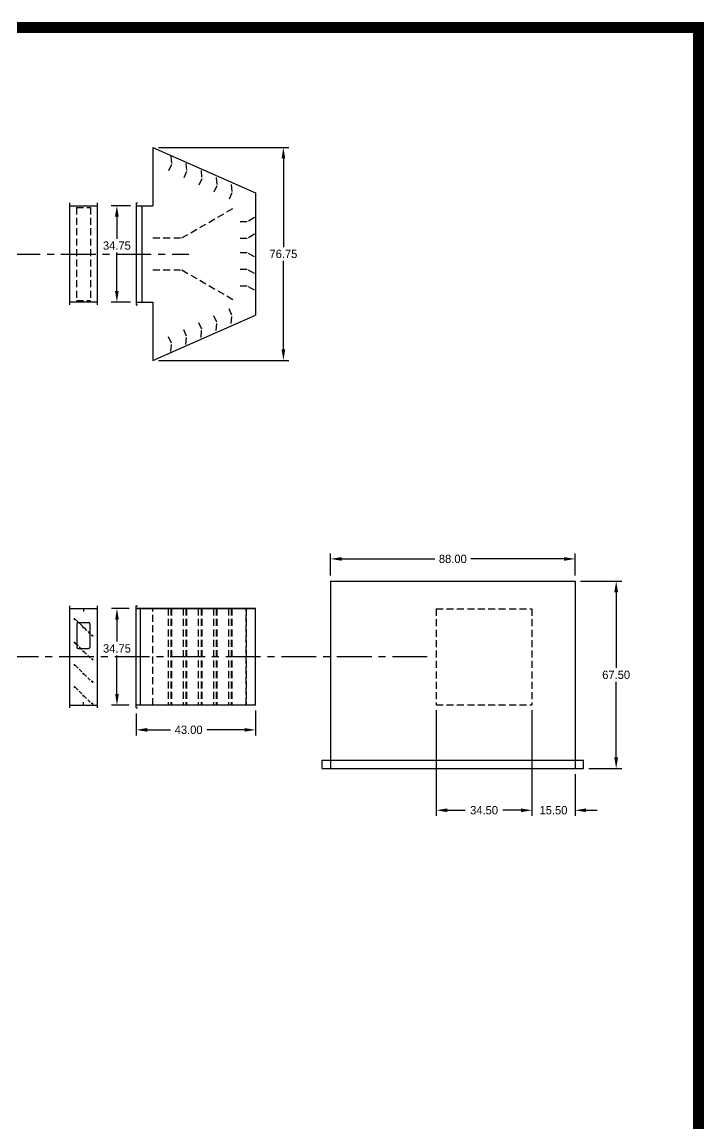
# Model space of a CAD drawing. Header units: inches. Extents: x 3 to 704, y -831 to 62.
# Drawn here: x 458.3 to 703.8, y -384.5 to 12.2 of the extents above; entities that cross this region are included whole.
import ezdxf

# ---------------------------------------------------------------- set-up
doc = ezdxf.new("R2010")
doc.units = ezdxf.units.IN
doc.header["$LTSCALE"] = 10
doc.header["$MEASUREMENT"] = 0
doc.linetypes.add('CENTER', pattern=[2, 1.25, -0.25, 0.25, -0.25])
doc.linetypes.add('HIDDEN', pattern=[0.375, 0.25, -0.125])
for name, color, linetype in [('CENTERLINE', 2, 'CENTER'), ('DIFFUSER', 5, 'Continuous'), ('DISC-DAMPER', 5, 'Continuous'), ('OBJECT', 5, 'Continuous'), ('RAM27UNIT', 3, 'Continuous')]:
    doc.layers.add(name, color=color, linetype=linetype)
doc.layers.add('TEXT', color=7, linetype='Continuous', lineweight=40)
doc.dimstyles.new('DIMENSIONS', dxfattribs={"dimscale": 0, "dimtxt": 3, "dimasz": 4, "dimexe": 2, "dimexo": 2, "dimgap": 1, "dimtad": 0, "dimtih": 1, "dimtoh": 1, "dimzin": 0, "dimdsep": 46, "dimtxsty": 'Standard', "dimcen": 0.09, "dimclrd": 256, "dimclre": 256, "dimclrt": 1, "dimadec": 0, "dimazin": 0, "dimtfac": 1, "dimtofl": 0, "dimtmove": 0, "dimatfit": 3, "dimfxl": 0, "dimtolj": 1, "dimtzin": 0, "dimarcsym": 0})

# ---------------------------------------------------------------- blocks, each defined once
blk = doc.blocks.new('*D74')
at = {"layer": 'DEFPOINTS', "color": 0}
for p in [(505.36, -32.9), (505.36, -109.65), (552.36, -109.65)]:
    blk.add_point(p, dxfattribs=at)
at = {"layer": 'RAM27UNIT', "lineweight": -2}
for p, q in [((507.36, -32.9), (554.36, -32.9)), ((552.36, -36.9), (552.36, -68.78)), ((552.36, -105.65), (552.36, -73.78)), ((507.36, -109.65), (554.36, -109.65))]:
    blk.add_line(p, q, dxfattribs=at)
at = {"layer": 'RAM27UNIT'}
for points in [[(551.69, -36.9), (553.03, -36.9), (552.36, -32.9)], [(551.69, -105.65), (553.03, -105.65), (552.36, -109.65)]]:
    blk.add_solid(points, dxfattribs=at)
at = {"layer": 'RAM27UNIT', "color": 1, "insert": (552.36, -71.28), "char_height": 3, "attachment_point": 5}
blk.add_mtext('\\A1;76.75', dxfattribs=at)
blk = doc.blocks.new('*D75')
at = {"layer": 'DEFPOINTS', "color": 0}
for p in [(499.36, -53.9), (492.4, -88.65), (499.36, -88.65)]:
    blk.add_point(p, dxfattribs=at)
at = {"layer": 'RAM27UNIT', "lineweight": -2}
for p, q in [((497.36, -53.9), (490.4, -53.9)), ((492.4, -57.9), (492.4, -65.78)), ((492.4, -84.65), (492.4, -70.78)), ((497.36, -88.65), (490.4, -88.65))]:
    blk.add_line(p, q, dxfattribs=at)
at = {"layer": 'RAM27UNIT'}
for points in [[(491.73, -57.9), (493.07, -57.9), (492.4, -53.9)], [(491.73, -84.65), (493.07, -84.65), (492.4, -88.65)]]:
    blk.add_solid(points, dxfattribs=at)
at = {"layer": 'RAM27UNIT', "color": 1, "insert": (492.4, -68.28), "char_height": 3, "attachment_point": 5}
blk.add_mtext('\\A1;34.75', dxfattribs=at)
blk = doc.blocks.new('*D85')
at = {"layer": 'DEFPOINTS', "color": 0}
for p in [(542.36, -233.72), (499.36, -234.72), (499.36, -242.64)]:
    blk.add_point(p, dxfattribs=at)
at = {"layer": 'RAM27UNIT', "lineweight": -2}
for p, q in [((499.36, -236.72), (499.36, -244.64)), ((542.36, -235.72), (542.36, -244.64)), ((503.36, -242.64), (511.74, -242.64)), ((538.36, -242.64), (524.74, -242.64))]:
    blk.add_line(p, q, dxfattribs=at)
at = {"layer": 'RAM27UNIT'}
for points in [[(503.36, -241.98), (503.36, -243.31), (499.36, -242.64)], [(538.36, -241.98), (538.36, -243.31), (542.36, -242.64)]]:
    blk.add_solid(points, dxfattribs=at)
at = {"layer": 'RAM27UNIT', "color": 1, "insert": (518.24, -242.64), "char_height": 3, "attachment_point": 5}
blk.add_mtext('\\A1;43.00', dxfattribs=at)
blk = doc.blocks.new('*D87')
at = {"layer": 'DEFPOINTS', "color": 0}
for p in [(498.86, -198.97), (492.44, -233.72), (498.86, -233.72)]:
    blk.add_point(p, dxfattribs=at)
at = {"layer": 'RAM27UNIT', "lineweight": -2}
for p, q in [((496.86, -198.97), (490.44, -198.97)), ((492.44, -202.97), (492.44, -210.84)), ((492.44, -229.72), (492.44, -215.84)), ((496.86, -233.72), (490.44, -233.72))]:
    blk.add_line(p, q, dxfattribs=at)
at = {"layer": 'RAM27UNIT'}
for points in [[(491.78, -202.97), (493.11, -202.97), (492.44, -198.97)], [(491.78, -229.72), (493.11, -229.72), (492.44, -233.72)]]:
    blk.add_solid(points, dxfattribs=at)
at = {"layer": 'RAM27UNIT', "color": 1, "insert": (492.44, -213.34), "char_height": 3, "attachment_point": 5}
blk.add_mtext('\\A1;34.75', dxfattribs=at)
blk = doc.blocks.new('*D93')
at = {"layer": 'DEFPOINTS', "color": 0}
for p in [(607.36, -233.59), (641.86, -233.59), (641.86, -271.59)]:
    blk.add_point(p, dxfattribs=at)
at = {"layer": 'RAM27UNIT', "lineweight": -2}
for p, q in [((607.36, -235.59), (607.36, -273.59)), ((641.86, -235.59), (641.86, -273.59)), ((611.36, -271.59), (617.86, -271.59)), ((637.86, -271.59), (631.36, -271.59))]:
    blk.add_line(p, q, dxfattribs=at)
at = {"layer": 'RAM27UNIT'}
for points in [[(611.36, -270.93), (611.36, -272.26), (607.36, -271.59)], [(637.86, -270.93), (637.86, -272.26), (641.86, -271.59)]]:
    blk.add_solid(points, dxfattribs=at)
at = {"layer": 'RAM27UNIT', "color": 1, "insert": (624.61, -271.59), "char_height": 3, "attachment_point": 5}
blk.add_mtext('\\A1;34.50', dxfattribs=at)
blk = doc.blocks.new('*D94')
at = {"layer": 'DEFPOINTS', "color": 0}
for p in [(641.86, -233.59), (657.36, -256.59), (657.36, -271.59)]:
    blk.add_point(p, dxfattribs=at)
at = {"layer": 'RAM27UNIT', "lineweight": -2}
for p, q in [((641.86, -235.59), (641.86, -273.59)), ((657.36, -258.59), (657.36, -273.59)), ((637.86, -271.59), (633.86, -271.59)), ((661.36, -271.59), (665.36, -271.59))]:
    blk.add_line(p, q, dxfattribs=at)
at = {"layer": 'RAM27UNIT'}
for points in [[(637.86, -270.93), (637.86, -272.26), (641.86, -271.59)], [(661.36, -270.93), (661.36, -272.26), (657.36, -271.59)]]:
    blk.add_solid(points, dxfattribs=at)
at = {"layer": 'RAM27UNIT', "color": 1, "insert": (649.61, -271.59), "char_height": 3, "attachment_point": 5}
blk.add_mtext('\\A1;15.50', dxfattribs=at)
blk = doc.blocks.new('*D95')
at = {"layer": 'DEFPOINTS', "color": 0}
for p in [(657.36, -189.09), (672.17, -189.09), (660.36, -256.59)]:
    blk.add_point(p, dxfattribs=at)
at = {"layer": 'RAM27UNIT', "lineweight": -2}
for p, q in [((659.36, -189.09), (674.17, -189.09)), ((672.17, -193.09), (672.17, -220.34)), ((672.17, -252.59), (672.17, -225.34)), ((662.36, -256.59), (674.17, -256.59))]:
    blk.add_line(p, q, dxfattribs=at)
at = {"layer": 'RAM27UNIT'}
for points in [[(671.5, -193.09), (672.84, -193.09), (672.17, -189.09)], [(671.5, -252.59), (672.84, -252.59), (672.17, -256.59)]]:
    blk.add_solid(points, dxfattribs=at)
at = {"layer": 'RAM27UNIT', "color": 1, "insert": (672.17, -222.84), "char_height": 3, "attachment_point": 5}
blk.add_mtext('\\A1;67.50', dxfattribs=at)
blk = doc.blocks.new('*D96')
at = {"layer": 'DEFPOINTS', "color": 0}
for p in [(657.36, -181.09), (569.36, -189.09), (657.36, -189.09)]:
    blk.add_point(p, dxfattribs=at)
at = {"layer": 'RAM27UNIT', "lineweight": -2}
for p, q in [((569.36, -187.09), (569.36, -179.09)), ((573.36, -181.09), (606.86, -181.09)), ((653.36, -181.09), (619.86, -181.09)), ((657.36, -187.09), (657.36, -179.09))]:
    blk.add_line(p, q, dxfattribs=at)
at = {"layer": 'RAM27UNIT'}
for points in [[(573.36, -180.43), (573.36, -181.76), (569.36, -181.09)], [(653.36, -180.43), (653.36, -181.76), (657.36, -181.09)]]:
    blk.add_solid(points, dxfattribs=at)
at = {"layer": 'RAM27UNIT', "color": 1, "insert": (613.36, -181.09), "char_height": 3, "attachment_point": 5}
blk.add_mtext('\\A1;88.00', dxfattribs=at)

msp = doc.modelspace()

# ---------------------------------------------------------------- linework, layer by layer
at = {"layer": 'CENTERLINE'}
for p, q in [((412.279, -71.404), (518.35, -71.404)), ((604.142, -216.343), (414.366, -216.343))]:
    msp.add_line(p, q, dxfattribs=at)
at = {"layer": 'DIFFUSER'}
for p, q in [((505.36, -32.904), (542.36, -49.264)), ((505.36, -32.904), (505.36, -53.904)), ((499.36, -52.904), (499.36, -89.654)), ((499.36, -52.904), (499.86, -52.904)), ((499.36, -53.904), (505.36, -53.904)), ((501.36, -53.904), (501.36, -88.654)), ((499.36, -88.654), (505.36, -88.654)), ((499.36, -89.654), (499.86, -89.654)), ((505.36, -88.654), (505.36, -109.654)), ((505.36, -109.654), (542.36, -93.295)), ((499.36, -234.718), (499.36, -197.968)), ((499.36, -197.968), (499.86, -197.968)), ((499.36, -198.968), (542.36, -198.968)), ((499.36, -229.093), (499.36, -201.343)), ((500.86, -233.718), (500.86, -198.968)), ((500.86, -229.093), (500.86, -201.343)), ((542.36, -233.718), (542.36, -198.968)), ((542.36, -233.718), (499.36, -233.718)), ((499.36, -234.718), (499.86, -234.718))]:
    msp.add_line(p, q, dxfattribs=at)
at = {"layer": 'DIFFUSER', "color": 4, "linetype": 'HIDDEN'}
for p, q in [((512.091, -39.118), (510.824, -41.837)), ((511.83, -36.13), (512.091, -39.118)), ((517.268, -38.665), (517.529, -41.654)), ((517.529, -41.654), (516.261, -44.373)), ((522.706, -41.201), (522.967, -44.19)), ((522.967, -44.19), (521.699, -46.909)), ((528.405, -46.725), (527.137, -49.444)), ((528.143, -43.737), (528.405, -46.725)), ((533.581, -46.272), (533.843, -49.261)), ((533.843, -49.261), (532.575, -51.98)), ((541.899, -58.197), (539.301, -59.697)), ((539.301, -59.697), (536.301, -59.697)), ((539.301, -65.697), (536.301, -65.697)), ((541.899, -64.197), (539.301, -65.697)), ((539.301, -70.861), (536.301, -70.861)), ((541.899, -72.361), (539.301, -70.861)), ((539.301, -76.861), (536.301, -76.861)), ((541.899, -78.361), (539.301, -76.861)), ((539.301, -82.861), (536.301, -82.861)), ((541.899, -84.361), (539.301, -82.861)), ((533.843, -93.297), (532.575, -90.578)), ((528.405, -95.833), (527.137, -93.114)), ((533.581, -96.286), (533.843, -93.297)), ((517.529, -100.904), (516.261, -98.186)), ((522.967, -98.369), (521.699, -95.65)), ((522.706, -101.357), (522.967, -98.369)), ((528.143, -98.822), (528.405, -95.833)), ((512.091, -103.44), (510.824, -100.721)), ((517.268, -103.893), (517.529, -100.904)), ((511.83, -106.429), (512.091, -103.44))]:
    msp.add_line(p, q, dxfattribs=at)
for points in [[(505.36, -65.529), (515.735, -65.529), (534.355, -54.779)], [(505.36, -77.029), (515.735, -77.029), (534.355, -87.779)]]:
    msp.add_lwpolyline(points, dxfattribs=at)
at = {"layer": 'DISC-DAMPER'}
for p, q in [((475.36, -52.904), (475.36, -89.654)), ((475.36, -53.904), (485.36, -53.904)), ((485.36, -52.904), (485.36, -89.654)), ((485.36, -88.654), (475.36, -88.654)), ((475.36, -197.968), (475.36, -234.718)), ((485.36, -197.968), (485.36, -234.718)), ((475.36, -198.968), (485.36, -198.968)), ((542.36, -198.968), (499.36, -198.968)), ((475.36, -233.718), (485.36, -233.718)), ((542.36, -233.718), (499.36, -233.718))]:
    msp.add_line(p, q, dxfattribs=at)
at = {"layer": 'DISC-DAMPER', "color": 4, "linetype": 'HIDDEN'}
for p, q in [((477.86, -54.529), (477.86, -88.029)), ((477.86, -54.529), (482.86, -54.529)), ((482.86, -54.529), (482.86, -88.029)), ((477.86, -88.029), (482.86, -88.029)), ((480.36, -198.968), (480.36, -199.968)), ((505.36, -233.718), (505.36, -198.968)), ((510.824, -198.968), (510.824, -233.718)), ((511.83, -198.968), (511.83, -233.718)), ((512.091, -198.968), (512.091, -233.718)), ((516.261, -198.968), (516.261, -233.718)), ((517.268, -198.968), (517.268, -233.718)), ((517.529, -198.968), (517.529, -233.718)), ((521.699, -198.968), (521.699, -233.718)), ((522.706, -198.968), (522.706, -233.718)), ((522.967, -198.968), (522.967, -233.718)), ((527.137, -198.968), (527.137, -233.718)), ((528.143, -198.968), (528.143, -233.718)), ((528.405, -198.968), (528.405, -233.718)), ((532.575, -198.968), (532.575, -233.718)), ((533.581, -198.968), (533.581, -233.718)), ((533.843, -198.968), (533.843, -233.718)), ((538.985, -233.718), (538.985, -198.968)), ((538.985, -198.968), (538.985, -233.718)), ((480.36, -233.718), (480.36, -232.718))]:
    msp.add_line(p, q, dxfattribs=at)
at = {"layer": 'DISC-DAMPER', "color": 4, "linetype": 'HIDDEN', "ltscale": 12}
for p, q in [((477.031, -202.368), (477.031, -202.868)), ((477.531, -202.868), (477.031, -202.868)), ((477.531, -202.868), (480.11, -205.447)), ((483.189, -208.526), (483.689, -208.526)), ((483.689, -209.026), (483.689, -208.526)), ((477.031, -210.931), (477.031, -211.431)), ((477.531, -211.431), (477.031, -211.431)), ((483.189, -217.089), (483.689, -217.089)), ((483.689, -217.589), (483.689, -217.089)), ((477.031, -218.993), (477.031, -219.493)), ((477.531, -219.493), (477.031, -219.493)), ((483.689, -225.651), (483.689, -225.151)), ((477.031, -226.931), (477.031, -227.431)), ((477.531, -227.431), (477.031, -227.431)), ((483.189, -233.089), (483.689, -233.089)), ((483.689, -233.589), (483.689, -233.089))]:
    msp.add_line(p, q, dxfattribs=at)
at = {"layer": 'DISC-DAMPER', "ltscale": 12}
for p, q in [((478.01, -204.425), (478.01, -212.885)), ((478.48, -203.955), (482.24, -203.955)), ((482.71, -204.425), (482.71, -212.885)), ((478.48, -213.355), (482.24, -213.355))]:
    msp.add_line(p, q, dxfattribs=at)
at = {"layer": 'DISC-DAMPER', "color": 4, "linetype": 'HIDDEN', "ltscale": 0.5}
for p, q in [((480.11, -205.447), (480.11, -205.947)), ((480.61, -205.947), (480.11, -205.947)), ((480.61, -205.947), (483.189, -208.526)), ((477.531, -211.431), (480.11, -214.01)), ((480.11, -214.01), (480.11, -214.51)), ((480.61, -214.51), (480.11, -214.51)), ((480.61, -214.51), (483.189, -217.089)), ((477.531, -219.493), (480.11, -222.072)), ((480.11, -222.072), (480.11, -222.572)), ((480.61, -222.572), (480.11, -222.572)), ((480.61, -222.572), (483.189, -225.151)), ((483.189, -225.151), (483.689, -225.151)), ((477.531, -227.431), (480.11, -230.01)), ((480.11, -230.01), (480.11, -230.51)), ((480.61, -230.51), (480.11, -230.51)), ((480.61, -230.51), (483.189, -233.089))]:
    msp.add_line(p, q, dxfattribs=at)
at = {"layer": 'DISC-DAMPER', "ltscale": 12}
for centre, start, end in [((478.48, -204.425), 90, 180), ((482.24, -204.425), 0, 90), ((478.48, -212.885), 180, 270), ((482.24, -212.885), 270, 0)]:
    msp.add_arc(centre, 0.47, start, end, dxfattribs=at)
at = {"layer": 'OBJECT'}
for p, q in [((542.36, -49.264), (542.36, -93.295)), ((569.36, -189.093), (657.36, -189.093)), ((569.36, -189.093), (569.36, -256.593)), ((657.36, -189.093), (657.36, -222.843)), ((657.36, -189.093), (657.36, -256.593)), ((566.36, -253.593), (660.36, -253.593)), ((566.36, -256.593), (566.36, -253.593)), ((660.36, -256.593), (660.36, -253.593)), ((566.36, -256.593), (660.36, -256.593))]:
    msp.add_line(p, q, dxfattribs=at)
at = {"layer": 'OBJECT', "color": 4, "linetype": 'HIDDEN'}
for p, q in [((607.36, -199.093), (641.86, -199.093)), ((607.36, -199.093), (607.36, -233.593)), ((641.86, -199.093), (641.86, -233.593)), ((607.36, -233.593), (641.86, -233.593))]:
    msp.add_line(p, q, dxfattribs=at)
at = {"layer": 'TEXT', "color": 3, "const_width": 4}
msp.add_lwpolyline([(4.911, 10.221), (4.911, -829.056), (701.775, -829.056), (701.775, 10.221), (4.911, 10.221)], dxfattribs=at)

# ---------------------------------------------------------------- dimensions: what is measured, and where the dimension line sits
at = {"layer": 'RAM27UNIT'}
for base, p1, p2, picture, middle in [((552.36, -109.654), (505.36, -32.904), (505.36, -109.654), '*D74', (552.36, -71.279)), ((672.168, -189.093), (660.36, -256.593), (657.36, -189.093), '*D95', (672.168, -222.843))]:
    dim = msp.add_linear_dim(base=base, p1=p1, p2=p2, angle=90, dimstyle='DIMENSIONS', override={"dimscale": 1}, dxfattribs=at)
    dim.commit()
    dim.dimension.update_dxf_attribs({"geometry": picture, "text_midpoint": middle})
for base, p1, p2, angle, picture, middle in [((492.402, -88.654), (499.36, -53.904), (499.36, -88.654), 90, '*D75', (492.402, -68.279)), ((492.442, -233.718), (498.86, -198.968), (498.86, -233.718), 90, '*D87', (492.442, -213.343)), ((499.36, -242.642), (542.36, -233.718), (499.36, -234.718), 180, '*D85', (518.244, -242.642))]:
    dim = msp.add_linear_dim(base=base, p1=p1, p2=p2, angle=angle, dimstyle='DIMENSIONS', override={"dimscale": 1}, dxfattribs=at)
    dim.commit()
    dim.dimension.update_dxf_attribs({"geometry": picture, "text_midpoint": middle, "dimtype": 160})
for base, p1, p2, picture, middle in [((657.36, -181.093), (569.36, -189.093), (657.36, -189.093), '*D96', (613.36, -181.093)), ((641.86, -271.593), (607.36, -233.593), (641.86, -233.593), '*D93', (624.61, -271.593)), ((657.36, -271.593), (641.86, -233.593), (657.36, -256.593), '*D94', (649.61, -271.593))]:
    dim = msp.add_linear_dim(base=base, p1=p1, p2=p2, dimstyle='DIMENSIONS', override={"dimscale": 1}, dxfattribs=at)
    dim.commit()
    dim.dimension.update_dxf_attribs({"geometry": picture, "text_midpoint": middle})

doc.saveas('drawing.dxf')
